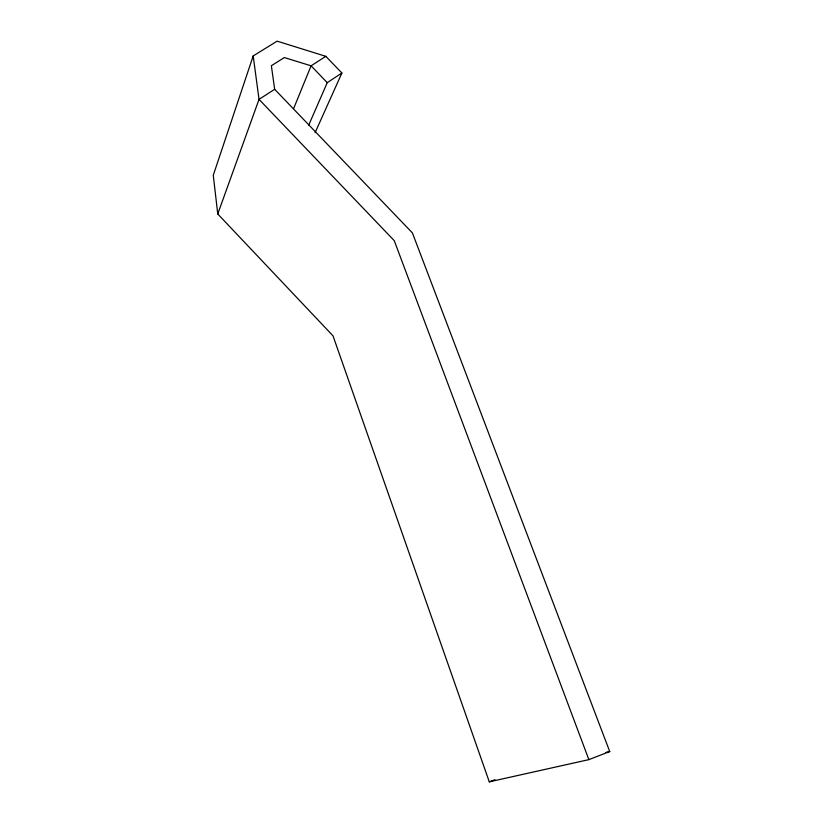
<?xml version="1.0" encoding="UTF-8"?>
<svg xmlns="http://www.w3.org/2000/svg" width="823" height="823" viewBox="0 0 823 823"><rect width="100%" height="100%" fill="white"/><g stroke="black" fill="none" stroke-linecap="round" stroke-linejoin="round"><path stroke-width="1.23" d="M315.096 132.668L341.895 73L325.815 56.334L277.125 41.15L253.196 55.933L213.27 175.248L217.756 213.97L332.996 335.825L489.294 781.85L588.867 759.629L609.73 751.543L412.405 232.919L274.666 89.285L271.364 65.727L284.336 57.559L311.084 65.819L327.245 82.67L308.748 125.045M217.756 213.97L259.029 99.367L253.196 55.933M293.626 108.585L311.084 65.819L325.815 56.334M327.245 82.67L341.895 73M274.666 89.285L259.029 99.367L394.248 240.645L588.867 759.629M489.294 781.85L494.993 779.679M605.995 752.397L609.73 751.543"/></g></svg>
